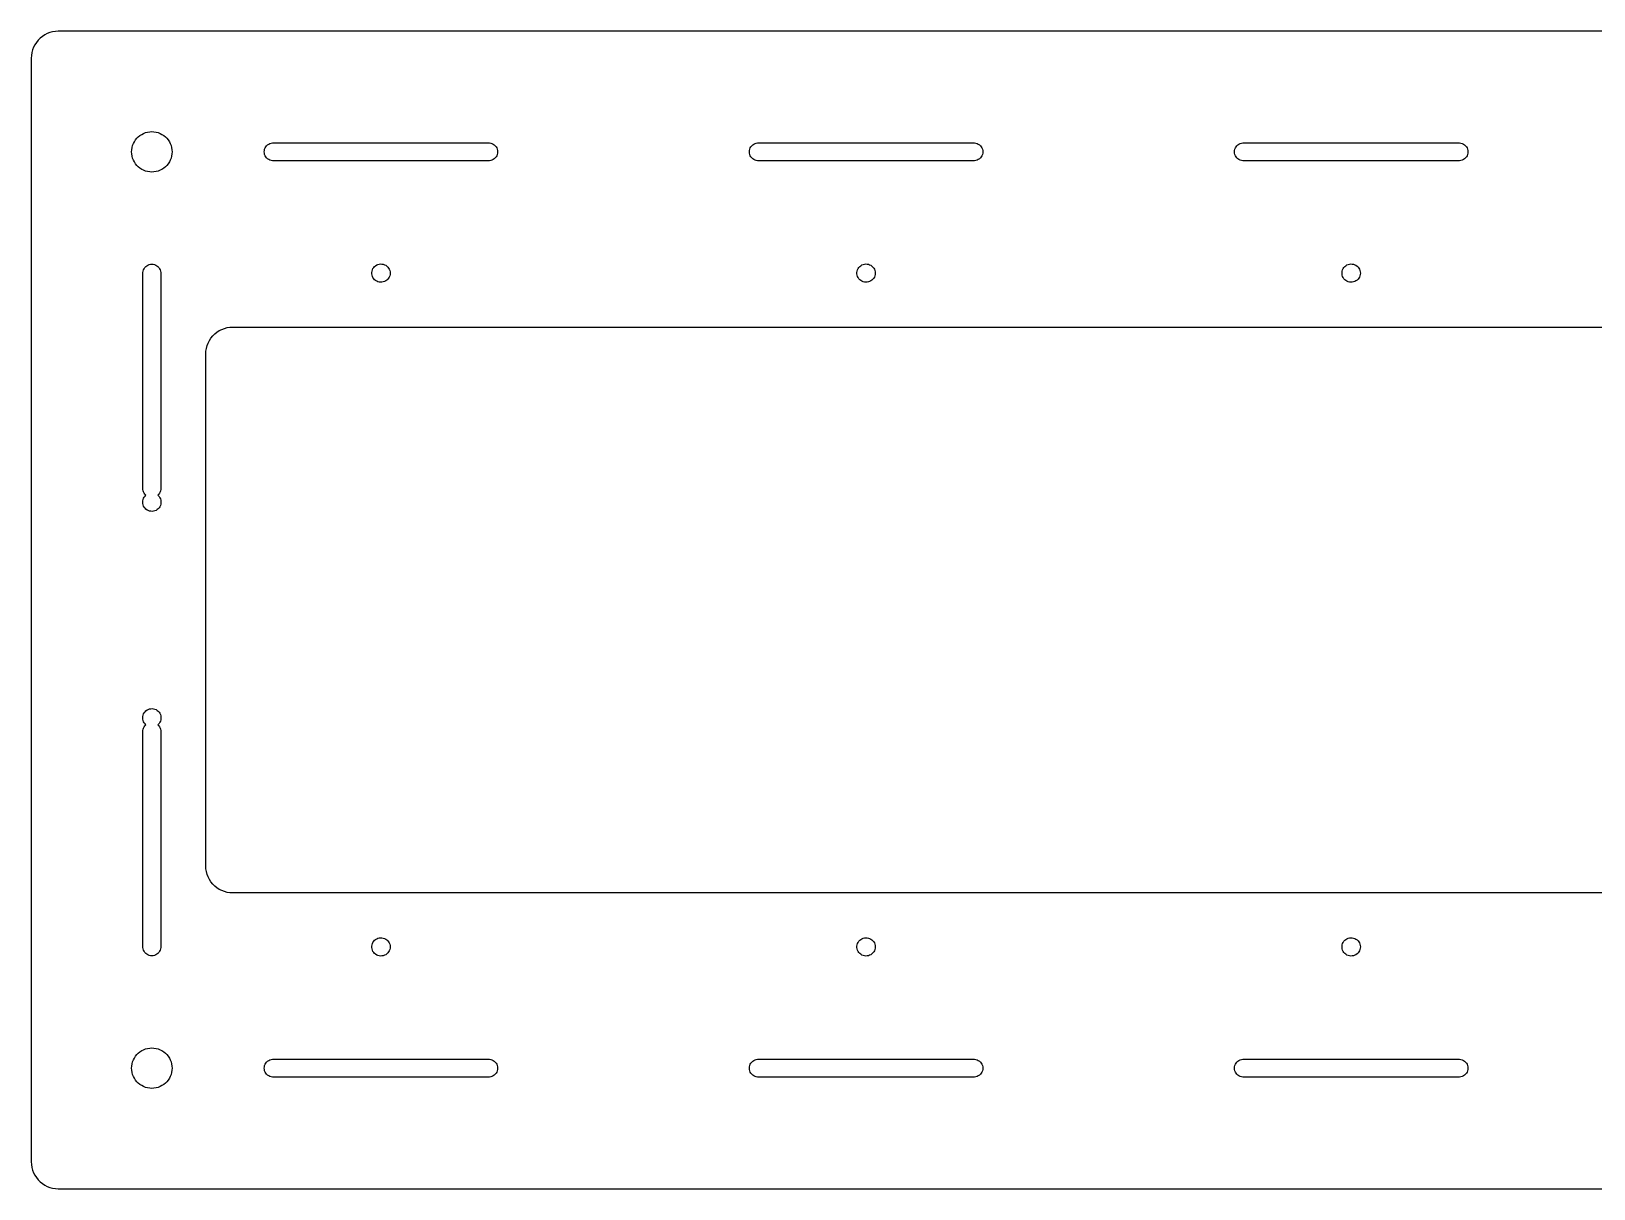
# Model space of a CAD drawing. Header units: metres. Extents: x -290 to 290, y -107 to 107.
# Drawn here: x -289.9 to 0, y -107.4 to 107.4 of the extents above; entities that cross this region are included whole.
import ezdxf

# ---------------------------------------------------------------- set-up
doc = ezdxf.new("R2010")
doc.units = ezdxf.units.M

msp = doc.modelspace()

# ---------------------------------------------------------------- linework, layer by layer
for p, q in [((-285.915, 107.266), (-286.42, 107.13)), ((-285.398, 107.348), (-285.915, 107.266)), ((-284.875, 107.375), (-285.398, 107.348)), ((284.875, 107.375), (-284.875, 107.375)), ((-289.443, 104.409), (-289.63, 103.92)), ((-289.205, 104.875), (-289.443, 104.409)), ((-288.92, 105.314), (-289.205, 104.875)), ((-288.591, 105.721), (-288.92, 105.314)), ((-288.221, 106.091), (-288.591, 105.721)), ((-287.814, 106.42), (-288.221, 106.091)), ((-287.375, 106.705), (-287.814, 106.42)), ((-286.909, 106.943), (-287.375, 106.705)), ((-286.42, 107.13), (-286.909, 106.943)), ((-289.848, 102.898), (-289.875, 102.375)), ((-289.875, 102.375), (-289.875, -102.375)), ((-289.766, 103.415), (-289.848, 102.898)), ((-289.63, 103.92), (-289.766, 103.415)), ((-270.748, 86.875), (-270.534, 87.2042)), ((-270.534, 87.2042), (-270.287, 87.5092)), ((-270.287, 87.5092), (-270.009, 87.7868)), ((-270.009, 87.7868), (-269.704, 88.0338)), ((-269.704, 88.0338), (-269.375, 88.2476)), ((-269.375, 88.2476), (-269.025, 88.4258)), ((-269.025, 88.4258), (-268.659, 88.5665)), ((-268.659, 88.5665), (-268.28, 88.668)), ((-268.28, 88.668), (-267.892, 88.7294)), ((-267.892, 88.7294), (-267.5, 88.75)), ((-267.5, 88.75), (-267.108, 88.7294)), ((-267.108, 88.7294), (-266.72, 88.668)), ((-266.72, 88.668), (-266.341, 88.5665)), ((-266.341, 88.5665), (-265.975, 88.4258)), ((-265.975, 88.4258), (-265.625, 88.2476)), ((-265.625, 88.2476), (-265.296, 88.0338)), ((-265.296, 88.0338), (-264.991, 87.7868)), ((-264.991, 87.7868), (-264.713, 87.5092)), ((-264.713, 87.5092), (-264.466, 87.2042)), ((-264.466, 87.2042), (-264.252, 86.875)), ((-271.25, 85), (-271.229, 85.392)), ((-271.229, 84.608), (-271.25, 85)), ((-271.229, 85.392), (-271.168, 85.7797)), ((-271.168, 84.2203), (-271.229, 84.608)), ((-271.168, 85.7797), (-271.066, 86.1588)), ((-271.066, 83.8412), (-271.168, 84.2203)), ((-271.066, 86.1588), (-270.926, 86.5253)), ((-270.926, 86.5253), (-270.748, 86.875)), ((-264.252, 86.875), (-264.074, 86.5253)), ((-264.074, 86.5253), (-263.934, 86.1588)), ((-263.934, 86.1588), (-263.832, 85.7797)), ((-263.832, 84.2203), (-263.934, 83.8412)), ((-263.832, 85.7797), (-263.771, 85.392)), ((-263.771, 84.608), (-263.832, 84.2203)), ((-263.771, 85.392), (-263.75, 85)), ((-263.75, 85), (-263.771, 84.608)), ((-246.65, 85), (-246.632, 85.2459)), ((-246.632, 84.7541), (-246.65, 85)), ((-246.632, 85.2459), (-246.577, 85.4863)), ((-246.577, 84.5137), (-246.632, 84.7541)), ((-246.577, 85.4863), (-246.487, 85.7159)), ((-246.487, 84.2841), (-246.577, 84.5137)), ((-246.487, 85.7159), (-246.363, 85.9295)), ((-246.363, 84.0705), (-246.487, 84.2841)), ((-246.363, 85.9295), (-246.21, 86.1223)), ((-246.21, 83.8777), (-246.363, 84.0705)), ((-246.21, 86.1223), (-246.029, 86.29)), ((-246.029, 86.29), (-245.825, 86.4289)), ((-245.825, 86.4289), (-245.603, 86.5359)), ((-245.603, 86.5359), (-245.367, 86.6086)), ((-245.367, 86.6086), (-245.123, 86.6454)), ((-245.123, 86.6454), (-204.877, 86.6454)), ((-204.877, 86.6454), (-204.633, 86.6086)), ((-204.633, 86.6086), (-204.397, 86.5359)), ((-204.397, 86.5359), (-204.175, 86.4289)), ((-204.175, 86.4289), (-203.971, 86.29)), ((-203.971, 86.29), (-203.79, 86.1223)), ((-203.79, 86.1223), (-203.637, 85.9295)), ((-203.637, 84.0705), (-203.79, 83.8777)), ((-203.637, 85.9295), (-203.513, 85.7159)), ((-203.513, 84.2841), (-203.637, 84.0705)), ((-203.513, 85.7159), (-203.423, 85.4863)), ((-203.423, 84.5137), (-203.513, 84.2841)), ((-203.423, 85.4863), (-203.368, 85.2459)), ((-203.368, 84.7541), (-203.423, 84.5137)), ((-203.368, 85.2459), (-203.35, 85)), ((-203.35, 85), (-203.368, 84.7541)), ((-156.65, 85), (-156.632, 85.2459)), ((-156.632, 84.7541), (-156.65, 85)), ((-156.632, 85.2459), (-156.577, 85.4863)), ((-156.577, 84.5137), (-156.632, 84.7541)), ((-156.577, 85.4863), (-156.487, 85.7159)), ((-156.487, 84.2841), (-156.577, 84.5137)), ((-156.487, 85.7159), (-156.363, 85.9295)), ((-156.363, 84.0705), (-156.487, 84.2841)), ((-156.363, 85.9295), (-156.21, 86.1223)), ((-156.21, 83.8777), (-156.363, 84.0705)), ((-156.21, 86.1223), (-156.029, 86.29)), ((-156.029, 86.29), (-155.825, 86.4289)), ((-155.825, 86.4289), (-155.603, 86.5359)), ((-155.603, 86.5359), (-155.367, 86.6086)), ((-155.367, 86.6086), (-155.123, 86.6454)), ((-155.123, 86.6454), (-114.877, 86.6454)), ((-114.877, 86.6454), (-114.633, 86.6086)), ((-114.633, 86.6086), (-114.397, 86.5359)), ((-114.397, 86.5359), (-114.175, 86.4289)), ((-114.175, 86.4289), (-113.971, 86.29)), ((-113.971, 86.29), (-113.79, 86.1223)), ((-113.79, 86.1223), (-113.637, 85.9295)), ((-113.637, 84.0705), (-113.79, 83.8777)), ((-113.637, 85.9295), (-113.513, 85.7159)), ((-113.513, 84.2841), (-113.637, 84.0705)), ((-113.513, 85.7159), (-113.423, 85.4863)), ((-113.423, 84.5137), (-113.513, 84.2841)), ((-113.423, 85.4863), (-113.368, 85.2459)), ((-113.368, 84.7541), (-113.423, 84.5137)), ((-113.368, 85.2459), (-113.35, 85)), ((-113.35, 85), (-113.368, 84.7541)), ((-66.65, 85), (-66.6316, 85.2459)), ((-66.6316, 84.7541), (-66.65, 85)), ((-66.6316, 85.2459), (-66.5767, 85.4863)), ((-66.5767, 84.5137), (-66.6316, 84.7541)), ((-66.5767, 85.4863), (-66.4866, 85.7159)), ((-66.4866, 84.2841), (-66.5767, 84.5137)), ((-66.4866, 85.7159), (-66.3633, 85.9295)), ((-66.3633, 84.0705), (-66.4866, 84.2841)), ((-66.3633, 85.9295), (-66.2095, 86.1223)), ((-66.2095, 83.8777), (-66.3633, 84.0705)), ((-66.2095, 86.1223), (-66.0287, 86.29)), ((-66.0287, 86.29), (-65.825, 86.4289)), ((-65.825, 86.4289), (-65.6028, 86.5359)), ((-65.6028, 86.5359), (-65.3672, 86.6086)), ((-65.3672, 86.6086), (-65.1233, 86.6454)), ((-65.1233, 86.6454), (-24.8767, 86.6454)), ((-24.8767, 86.6454), (-24.6328, 86.6086)), ((-24.6328, 86.6086), (-24.3972, 86.5359)), ((-24.3972, 86.5359), (-24.175, 86.4289)), ((-24.175, 86.4289), (-23.9712, 86.29)), ((-23.9712, 86.29), (-23.7905, 86.1223)), ((-23.7905, 86.1223), (-23.6367, 85.9295)), ((-23.6367, 84.0705), (-23.7905, 83.8777)), ((-23.6367, 85.9295), (-23.5134, 85.7159)), ((-23.5134, 84.2841), (-23.6367, 84.0705)), ((-23.5134, 85.7159), (-23.4233, 85.4863)), ((-23.4233, 84.5137), (-23.5134, 84.2841)), ((-23.4233, 85.4863), (-23.3684, 85.2459)), ((-23.3684, 84.7541), (-23.4233, 84.5137)), ((-23.3684, 85.2459), (-23.35, 85)), ((-23.35, 85), (-23.3684, 84.7541)), ((-270.926, 83.4747), (-271.066, 83.8412)), ((-270.748, 83.125), (-270.926, 83.4747)), ((-270.534, 82.7958), (-270.748, 83.125)), ((-270.287, 82.4908), (-270.534, 82.7958)), ((-270.009, 82.2132), (-270.287, 82.4908)), ((-269.704, 81.9662), (-270.009, 82.2132)), ((-269.375, 81.7524), (-269.704, 81.9662)), ((-269.025, 81.5742), (-269.375, 81.7524)), ((-268.659, 81.4335), (-269.025, 81.5742)), ((-268.28, 81.3319), (-268.659, 81.4335)), ((-267.892, 81.2705), (-268.28, 81.3319)), ((-267.5, 81.25), (-267.892, 81.2705)), ((-267.108, 81.2705), (-267.5, 81.25)), ((-266.72, 81.3319), (-267.108, 81.2705)), ((-266.341, 81.4335), (-266.72, 81.3319)), ((-265.975, 81.5742), (-266.341, 81.4335)), ((-265.625, 81.7524), (-265.975, 81.5742)), ((-265.296, 81.9662), (-265.625, 81.7524)), ((-264.991, 82.2132), (-265.296, 81.9662)), ((-264.713, 82.4908), (-264.991, 82.2132)), ((-264.466, 82.7958), (-264.713, 82.4908)), ((-264.252, 83.125), (-264.466, 82.7958)), ((-264.074, 83.4747), (-264.252, 83.125)), ((-263.934, 83.8412), (-264.074, 83.4747)), ((-246.029, 83.71), (-246.21, 83.8777)), ((-245.825, 83.5711), (-246.029, 83.71)), ((-245.603, 83.4641), (-245.825, 83.5711)), ((-245.367, 83.3914), (-245.603, 83.4641)), ((-245.123, 83.3546), (-245.367, 83.3914)), ((-204.877, 83.3546), (-245.123, 83.3546)), ((-204.633, 83.3914), (-204.877, 83.3546)), ((-204.397, 83.4641), (-204.633, 83.3914)), ((-204.175, 83.5711), (-204.397, 83.4641)), ((-203.971, 83.71), (-204.175, 83.5711)), ((-203.79, 83.8777), (-203.971, 83.71)), ((-156.029, 83.71), (-156.21, 83.8777)), ((-155.825, 83.5711), (-156.029, 83.71)), ((-155.603, 83.4641), (-155.825, 83.5711)), ((-155.367, 83.3914), (-155.603, 83.4641)), ((-155.123, 83.3546), (-155.367, 83.3914)), ((-114.877, 83.3546), (-155.123, 83.3546)), ((-114.633, 83.3914), (-114.877, 83.3546)), ((-114.397, 83.4641), (-114.633, 83.3914)), ((-114.175, 83.5711), (-114.397, 83.4641)), ((-113.971, 83.71), (-114.175, 83.5711)), ((-113.79, 83.8777), (-113.971, 83.71)), ((-66.0287, 83.71), (-66.2095, 83.8777)), ((-65.825, 83.5711), (-66.0287, 83.71)), ((-65.6028, 83.4641), (-65.825, 83.5711)), ((-65.3672, 83.3914), (-65.6028, 83.4641)), ((-65.1233, 83.3546), (-65.3672, 83.3914)), ((-24.8767, 83.3546), (-65.1233, 83.3546)), ((-24.6328, 83.3914), (-24.8767, 83.3546)), ((-24.3972, 83.4641), (-24.6328, 83.3914)), ((-24.175, 83.5711), (-24.3972, 83.4641)), ((-23.9712, 83.71), (-24.175, 83.5711)), ((-23.7905, 83.8777), (-23.9712, 83.71)), ((-268.622, 63.7095), (-268.429, 63.8633)), ((-268.429, 63.8633), (-268.216, 63.9866)), ((-268.216, 63.9866), (-267.986, 64.0767)), ((-267.986, 64.0767), (-267.746, 64.1316)), ((-267.746, 64.1316), (-267.5, 64.15)), ((-267.5, 64.15), (-267.254, 64.1316)), ((-267.254, 64.1316), (-267.014, 64.0767)), ((-267.014, 64.0767), (-266.784, 63.9866)), ((-266.784, 63.9866), (-266.571, 63.8633)), ((-266.571, 63.8633), (-266.378, 63.7095)), ((-226.18, 63.7238), (-225.989, 63.8826)), ((-225.989, 63.8826), (-225.777, 64.0119)), ((-225.777, 64.0119), (-225.549, 64.1089)), ((-225.549, 64.1089), (-225.309, 64.1717)), ((-225.309, 64.1717), (-225.062, 64.1989)), ((-225.062, 64.1989), (-224.814, 64.1898)), ((-224.814, 64.1898), (-224.57, 64.1447)), ((-224.57, 64.1447), (-224.335, 64.0646)), ((-224.335, 64.0646), (-224.114, 63.9511)), ((-224.114, 63.9511), (-223.913, 63.8067)), ((-223.913, 63.8067), (-223.734, 63.6344)), ((-136.18, 63.7238), (-135.989, 63.8826)), ((-135.989, 63.8826), (-135.777, 64.0119)), ((-135.777, 64.0119), (-135.549, 64.1089)), ((-135.549, 64.1089), (-135.309, 64.1717)), ((-135.309, 64.1717), (-135.062, 64.1989)), ((-135.062, 64.1989), (-134.814, 64.1898)), ((-134.814, 64.1898), (-134.57, 64.1447)), ((-134.57, 64.1447), (-134.335, 64.0646)), ((-134.335, 64.0646), (-134.114, 63.9511)), ((-134.114, 63.9511), (-133.913, 63.8067)), ((-133.913, 63.8067), (-133.734, 63.6344)), ((-46.1799, 63.7238), (-45.9892, 63.8826)), ((-45.9892, 63.8826), (-45.7773, 64.0119)), ((-45.7773, 64.0119), (-45.5489, 64.1089)), ((-45.5489, 64.1089), (-45.3088, 64.1717)), ((-45.3088, 64.1717), (-45.0621, 64.1989)), ((-45.0621, 64.1989), (-44.8141, 64.1898)), ((-44.8141, 64.1898), (-44.57, 64.1447)), ((-44.57, 64.1447), (-44.3351, 64.0646)), ((-44.3351, 64.0646), (-44.1144, 63.9511)), ((-44.1144, 63.9511), (-43.9126, 63.8067)), ((-43.9126, 63.8067), (-43.7339, 63.6344)), ((-269.145, 62.6233), (-269.109, 62.8672)), ((-269.145, 22.3767), (-269.145, 62.6233)), ((-269.109, 62.8672), (-269.036, 63.1028)), ((-269.036, 63.1028), (-268.929, 63.325)), ((-268.929, 63.325), (-268.79, 63.5287)), ((-268.79, 63.5287), (-268.622, 63.7095)), ((-266.378, 63.7095), (-266.21, 63.5287)), ((-266.21, 63.5287), (-266.071, 63.325)), ((-266.071, 63.325), (-265.964, 63.1028)), ((-265.964, 63.1028), (-265.891, 62.8672)), ((-265.891, 62.8672), (-265.855, 62.6233)), ((-265.855, 62.6233), (-265.855, 22.3767)), ((-226.695, 62.6241), (-226.659, 62.8696)), ((-226.695, 62.3759), (-226.695, 62.6241)), ((-226.659, 62.1304), (-226.695, 62.3759)), ((-226.659, 62.8696), (-226.588, 63.1073)), ((-226.588, 61.8927), (-226.659, 62.1304)), ((-226.588, 63.1073), (-226.482, 63.332)), ((-226.482, 61.668), (-226.588, 61.8927)), ((-226.482, 63.332), (-226.346, 63.539)), ((-226.346, 61.461), (-226.482, 61.668)), ((-226.346, 63.539), (-226.18, 63.7238)), ((-226.18, 61.2762), (-226.346, 61.461)), ((-225.989, 61.1174), (-226.18, 61.2762)), ((-225.777, 60.9881), (-225.989, 61.1174)), ((-225.549, 60.8911), (-225.777, 60.9881)), ((-225.309, 60.8283), (-225.549, 60.8911)), ((-224.335, 60.9354), (-224.57, 60.8553)), ((-224.114, 61.0489), (-224.335, 60.9354)), ((-223.913, 61.1933), (-224.114, 61.0489)), ((-223.734, 61.3656), (-223.913, 61.1933)), ((-223.734, 63.6344), (-223.582, 63.438)), ((-223.582, 61.562), (-223.734, 61.3656)), ((-223.582, 63.438), (-223.461, 63.2216)), ((-223.461, 61.7784), (-223.582, 61.562)), ((-223.461, 63.2216), (-223.372, 62.9898)), ((-223.372, 62.0102), (-223.461, 61.7784)), ((-223.372, 62.9898), (-223.318, 62.7475)), ((-223.318, 62.2525), (-223.372, 62.0102)), ((-223.318, 62.7475), (-223.3, 62.5)), ((-223.3, 62.5), (-223.318, 62.2525)), ((-136.695, 62.6241), (-136.659, 62.8696)), ((-136.695, 62.3759), (-136.695, 62.6241)), ((-136.659, 62.1304), (-136.695, 62.3759)), ((-136.659, 62.8696), (-136.588, 63.1073)), ((-136.588, 61.8927), (-136.659, 62.1304)), ((-136.588, 63.1073), (-136.482, 63.332)), ((-136.482, 61.668), (-136.588, 61.8927)), ((-136.482, 63.332), (-136.346, 63.539)), ((-136.346, 61.461), (-136.482, 61.668)), ((-136.346, 63.539), (-136.18, 63.7238)), ((-136.18, 61.2762), (-136.346, 61.461)), ((-135.989, 61.1174), (-136.18, 61.2762)), ((-135.777, 60.9881), (-135.989, 61.1174)), ((-135.549, 60.8911), (-135.777, 60.9881)), ((-135.309, 60.8283), (-135.549, 60.8911)), ((-134.335, 60.9354), (-134.57, 60.8553)), ((-134.114, 61.0489), (-134.335, 60.9354)), ((-133.913, 61.1933), (-134.114, 61.0489)), ((-133.734, 61.3656), (-133.913, 61.1933)), ((-133.734, 63.6344), (-133.582, 63.438)), ((-133.582, 61.562), (-133.734, 61.3656)), ((-133.582, 63.438), (-133.461, 63.2216)), ((-133.461, 61.7784), (-133.582, 61.562)), ((-133.461, 63.2216), (-133.372, 62.9898)), ((-133.372, 62.0102), (-133.461, 61.7784)), ((-133.372, 62.9898), (-133.318, 62.7475)), ((-133.318, 62.2525), (-133.372, 62.0102)), ((-133.318, 62.7475), (-133.3, 62.5)), ((-133.3, 62.5), (-133.318, 62.2525)), ((-46.6955, 62.6241), (-46.6593, 62.8696)), ((-46.6955, 62.3759), (-46.6955, 62.6241)), ((-46.6593, 62.1304), (-46.6955, 62.3759)), ((-46.6593, 62.8696), (-46.5878, 63.1073)), ((-46.5878, 61.8927), (-46.6593, 62.1304)), ((-46.5878, 63.1073), (-46.4825, 63.332)), ((-46.4825, 61.668), (-46.5878, 61.8927)), ((-46.4825, 63.332), (-46.3455, 63.539)), ((-46.3455, 61.461), (-46.4825, 61.668)), ((-46.3455, 63.539), (-46.1799, 63.7238)), ((-46.1799, 61.2762), (-46.3455, 61.461)), ((-45.9892, 61.1174), (-46.1799, 61.2762)), ((-45.7773, 60.9881), (-45.9892, 61.1174)), ((-45.5489, 60.8911), (-45.7773, 60.9881)), ((-45.3088, 60.8283), (-45.5489, 60.8911)), ((-44.3351, 60.9354), (-44.57, 60.8553)), ((-44.1144, 61.0489), (-44.3351, 60.9354)), ((-43.9126, 61.1933), (-44.1144, 61.0489)), ((-43.7339, 61.3656), (-43.9126, 61.1933)), ((-43.7339, 63.6344), (-43.5822, 63.438)), ((-43.5822, 61.562), (-43.7339, 61.3656)), ((-43.5822, 63.438), (-43.4607, 63.2216)), ((-43.4607, 61.7784), (-43.5822, 61.562)), ((-43.4607, 63.2216), (-43.3721, 62.9898)), ((-43.3721, 62.0102), (-43.4607, 61.7784)), ((-43.3721, 62.9898), (-43.3181, 62.7475)), ((-43.3181, 62.2525), (-43.3721, 62.0102)), ((-43.3181, 62.7475), (-43.3, 62.5)), ((-43.3, 62.5), (-43.3181, 62.2525)), ((-225.062, 60.8011), (-225.309, 60.8283)), ((-224.814, 60.8102), (-225.062, 60.8011)), ((-224.57, 60.8553), (-224.814, 60.8102)), ((-135.062, 60.8011), (-135.309, 60.8283)), ((-134.814, 60.8102), (-135.062, 60.8011)), ((-134.57, 60.8553), (-134.814, 60.8102)), ((-45.0621, 60.8011), (-45.3088, 60.8283)), ((-44.8141, 60.8102), (-45.0621, 60.8011)), ((-44.57, 60.8553), (-44.8141, 60.8102)), ((-254.534, 52.0677), (-254.045, 52.2553)), ((-254.045, 52.2553), (-253.54, 52.3907)), ((-253.54, 52.3907), (-253.023, 52.4726)), ((-253.023, 52.4726), (-252.5, 52.5)), ((-252.5, 52.5), (252.5, 52.5)), ((-257.255, 49.0451), (-257.068, 49.5337)), ((-257.068, 49.5337), (-256.83, 50)), ((-256.83, 50), (-256.545, 50.4389)), ((-256.545, 50.4389), (-256.216, 50.8457)), ((-256.216, 50.8457), (-255.846, 51.2157)), ((-255.846, 51.2157), (-255.439, 51.5451)), ((-255.439, 51.5451), (-255, 51.8301)), ((-255, 51.8301), (-254.534, 52.0677)), ((-257.5, 47.5), (-257.473, 48.0226)), ((-257.5, -47.5), (-257.5, 47.5)), ((-257.473, 48.0226), (-257.391, 48.5396)), ((-257.391, 48.5396), (-257.255, 49.0451)), ((-269.182, 20.2475), (-269.128, 20.4898)), ((-269.109, 22.1328), (-269.145, 22.3767)), ((-269.128, 20.4898), (-269.039, 20.7216)), ((-269.036, 21.8972), (-269.109, 22.1328)), ((-269.039, 20.7216), (-268.918, 20.938)), ((-268.929, 21.675), (-269.036, 21.8972)), ((-268.79, 21.4712), (-268.929, 21.675)), ((-268.918, 20.938), (-268.766, 21.1344)), ((-268.622, 21.2905), (-268.79, 21.4712)), ((-268.766, 21.1344), (-268.612, 21.2826)), ((-268.612, 21.2826), (-268.622, 21.2905)), ((-266.378, 21.2905), (-266.389, 21.2813)), ((-266.389, 21.2813), (-266.32, 21.2238)), ((-266.21, 21.4712), (-266.378, 21.2905)), ((-266.32, 21.2238), (-266.154, 21.039)), ((-266.071, 21.675), (-266.21, 21.4712)), ((-266.154, 21.039), (-266.018, 20.832)), ((-265.964, 21.8972), (-266.071, 21.675)), ((-266.018, 20.832), (-265.912, 20.6073)), ((-265.891, 22.1328), (-265.964, 21.8972)), ((-265.912, 20.6073), (-265.841, 20.3696)), ((-265.855, 22.3767), (-265.891, 22.1328)), ((-265.841, 20.3696), (-265.805, 20.1241)), ((-269.2, 20), (-269.182, 20.2475)), ((-269.182, 19.7525), (-269.2, 20)), ((-269.128, 19.5102), (-269.182, 19.7525)), ((-269.039, 19.2784), (-269.128, 19.5102)), ((-268.918, 19.062), (-269.039, 19.2784)), ((-268.766, 18.8656), (-268.918, 19.062)), ((-268.587, 18.6933), (-268.766, 18.8656)), ((-268.386, 18.5489), (-268.587, 18.6933)), ((-268.165, 18.4354), (-268.386, 18.5489)), ((-267.93, 18.3553), (-268.165, 18.4354)), ((-267.686, 18.3102), (-267.93, 18.3553)), ((-267.438, 18.3011), (-267.686, 18.3102)), ((-267.191, 18.3283), (-267.438, 18.3011)), ((-266.951, 18.3911), (-267.191, 18.3283)), ((-266.723, 18.4881), (-266.951, 18.3911)), ((-266.511, 18.6174), (-266.723, 18.4881)), ((-266.32, 18.7762), (-266.511, 18.6174)), ((-266.154, 18.961), (-266.32, 18.7762)), ((-266.018, 19.168), (-266.154, 18.961)), ((-265.912, 19.3927), (-266.018, 19.168)), ((-265.841, 19.6304), (-265.912, 19.3927)), ((-265.805, 19.8759), (-265.841, 19.6304)), ((-265.805, 20.1241), (-265.805, 19.8759)), ((-269.2, -20), (-269.182, -19.7525)), ((-269.182, -20.2475), (-269.2, -20)), ((-269.182, -19.7525), (-269.128, -19.5102)), ((-269.128, -20.4898), (-269.182, -20.2475)), ((-269.128, -19.5102), (-269.039, -19.2784)), ((-269.039, -19.2784), (-268.918, -19.062)), ((-268.918, -19.062), (-268.766, -18.8656)), ((-268.766, -18.8656), (-268.587, -18.6933)), ((-268.587, -18.6933), (-268.386, -18.5489)), ((-268.386, -18.5489), (-268.165, -18.4354)), ((-268.165, -18.4354), (-267.93, -18.3553)), ((-267.93, -18.3553), (-267.686, -18.3102)), ((-267.686, -18.3102), (-267.438, -18.3011)), ((-267.438, -18.3011), (-267.191, -18.3283)), ((-267.191, -18.3283), (-266.951, -18.3911)), ((-266.951, -18.3911), (-266.723, -18.4881)), ((-266.723, -18.4881), (-266.511, -18.6174)), ((-266.511, -18.6174), (-266.32, -18.7762)), ((-266.32, -18.7762), (-266.154, -18.961)), ((-266.154, -18.961), (-266.018, -19.168)), ((-266.018, -19.168), (-265.912, -19.3927)), ((-265.912, -19.3927), (-265.841, -19.6304)), ((-265.841, -19.6304), (-265.805, -19.8759)), ((-265.805, -20.1241), (-265.841, -20.3696)), ((-265.805, -19.8759), (-265.805, -20.1241)), ((-269.145, -22.3767), (-269.109, -22.1328)), ((-269.145, -62.6233), (-269.145, -22.3767)), ((-269.039, -20.7216), (-269.128, -20.4898)), ((-269.109, -22.1328), (-269.036, -21.8972)), ((-268.918, -20.938), (-269.039, -20.7216)), ((-269.036, -21.8972), (-268.929, -21.675)), ((-268.929, -21.675), (-268.79, -21.4712)), ((-268.766, -21.1344), (-268.918, -20.938)), ((-268.79, -21.4712), (-268.622, -21.2905)), ((-268.612, -21.2826), (-268.766, -21.1344)), ((-268.622, -21.2905), (-268.612, -21.2826)), ((-266.32, -21.2238), (-266.389, -21.2813)), ((-266.389, -21.2813), (-266.378, -21.2905)), ((-266.378, -21.2905), (-266.21, -21.4712)), ((-266.154, -21.039), (-266.32, -21.2238)), ((-266.21, -21.4712), (-266.071, -21.675)), ((-266.018, -20.832), (-266.154, -21.039)), ((-266.071, -21.675), (-265.964, -21.8972)), ((-265.912, -20.6073), (-266.018, -20.832)), ((-265.964, -21.8972), (-265.891, -22.1328)), ((-265.841, -20.3696), (-265.912, -20.6073)), ((-265.891, -22.1328), (-265.855, -22.3767)), ((-265.855, -22.3767), (-265.855, -62.6233)), ((-257.473, -48.0226), (-257.5, -47.5)), ((-257.391, -48.5396), (-257.473, -48.0226)), ((-257.255, -49.0451), (-257.391, -48.5396)), ((-257.068, -49.5337), (-257.255, -49.0451)), ((-256.83, -50), (-257.068, -49.5337)), ((-256.545, -50.4389), (-256.83, -50)), ((-256.216, -50.8457), (-256.545, -50.4389)), ((-255.846, -51.2157), (-256.216, -50.8457)), ((-255.439, -51.5451), (-255.846, -51.2157)), ((-255, -51.8301), (-255.439, -51.5451)), ((-254.534, -52.0677), (-255, -51.8301)), ((-254.045, -52.2553), (-254.534, -52.0677)), ((-253.54, -52.3907), (-254.045, -52.2553)), ((-253.023, -52.4726), (-253.54, -52.3907)), ((-252.5, -52.5), (-253.023, -52.4726)), ((252.5, -52.5), (-252.5, -52.5)), ((-225.549, -60.8911), (-225.309, -60.8283)), ((-225.309, -60.8283), (-225.062, -60.8011)), ((-225.062, -60.8011), (-224.814, -60.8102)), ((-224.814, -60.8102), (-224.57, -60.8553)), ((-224.57, -60.8553), (-224.335, -60.9354)), ((-135.549, -60.8911), (-135.309, -60.8283)), ((-135.309, -60.8283), (-135.062, -60.8011)), ((-135.062, -60.8011), (-134.814, -60.8102)), ((-134.814, -60.8102), (-134.57, -60.8553)), ((-134.57, -60.8553), (-134.335, -60.9354)), ((-45.5489, -60.8911), (-45.3088, -60.8283)), ((-45.3088, -60.8283), (-45.0621, -60.8011)), ((-45.0621, -60.8011), (-44.8141, -60.8102)), ((-44.8141, -60.8102), (-44.57, -60.8553)), ((-44.57, -60.8553), (-44.3351, -60.9354)), ((-269.109, -62.8672), (-269.145, -62.6233)), ((-269.036, -63.1028), (-269.109, -62.8672)), ((-268.929, -63.325), (-269.036, -63.1028)), ((-268.79, -63.5287), (-268.929, -63.325)), ((-268.622, -63.7095), (-268.79, -63.5287)), ((-268.429, -63.8633), (-268.622, -63.7095)), ((-266.378, -63.7095), (-266.571, -63.8633)), ((-266.21, -63.5287), (-266.378, -63.7095)), ((-266.071, -63.325), (-266.21, -63.5287)), ((-265.964, -63.1028), (-266.071, -63.325)), ((-265.891, -62.8672), (-265.964, -63.1028)), ((-265.855, -62.6233), (-265.891, -62.8672)), ((-226.695, -62.3759), (-226.659, -62.1304)), ((-226.695, -62.6241), (-226.695, -62.3759)), ((-226.659, -62.8696), (-226.695, -62.6241)), ((-226.659, -62.1304), (-226.588, -61.8927)), ((-226.588, -63.1073), (-226.659, -62.8696)), ((-226.588, -61.8927), (-226.482, -61.668)), ((-226.482, -63.332), (-226.588, -63.1073)), ((-226.482, -61.668), (-226.346, -61.461)), ((-226.346, -63.539), (-226.482, -63.332)), ((-226.346, -61.461), (-226.18, -61.2762)), ((-226.18, -63.7238), (-226.346, -63.539)), ((-226.18, -61.2762), (-225.989, -61.1174)), ((-225.989, -63.8826), (-226.18, -63.7238)), ((-225.989, -61.1174), (-225.777, -60.9881)), ((-225.777, -60.9881), (-225.549, -60.8911)), ((-224.335, -60.9354), (-224.114, -61.0489)), ((-224.114, -61.0489), (-223.913, -61.1933)), ((-223.913, -61.1933), (-223.734, -61.3656)), ((-223.734, -63.6344), (-223.913, -63.8067)), ((-223.734, -61.3656), (-223.582, -61.562)), ((-223.582, -63.438), (-223.734, -63.6344)), ((-223.582, -61.562), (-223.461, -61.7784)), ((-223.461, -63.2216), (-223.582, -63.438)), ((-223.461, -61.7784), (-223.372, -62.0102)), ((-223.372, -62.9898), (-223.461, -63.2216)), ((-223.372, -62.0102), (-223.318, -62.2525)), ((-223.318, -62.7475), (-223.372, -62.9898)), ((-223.318, -62.2525), (-223.3, -62.5)), ((-223.3, -62.5), (-223.318, -62.7475)), ((-136.695, -62.3759), (-136.659, -62.1304)), ((-136.695, -62.6241), (-136.695, -62.3759)), ((-136.659, -62.8696), (-136.695, -62.6241)), ((-136.659, -62.1304), (-136.588, -61.8927)), ((-136.588, -63.1073), (-136.659, -62.8696)), ((-136.588, -61.8927), (-136.482, -61.668)), ((-136.482, -63.332), (-136.588, -63.1073)), ((-136.482, -61.668), (-136.346, -61.461)), ((-136.346, -63.539), (-136.482, -63.332)), ((-136.346, -61.461), (-136.18, -61.2762)), ((-136.18, -63.7238), (-136.346, -63.539)), ((-136.18, -61.2762), (-135.989, -61.1174)), ((-135.989, -63.8826), (-136.18, -63.7238)), ((-135.989, -61.1174), (-135.777, -60.9881)), ((-135.777, -60.9881), (-135.549, -60.8911)), ((-134.335, -60.9354), (-134.114, -61.0489)), ((-134.114, -61.0489), (-133.913, -61.1933)), ((-133.913, -61.1933), (-133.734, -61.3656)), ((-133.734, -63.6344), (-133.913, -63.8067)), ((-133.734, -61.3656), (-133.582, -61.562)), ((-133.582, -63.438), (-133.734, -63.6344)), ((-133.582, -61.562), (-133.461, -61.7784)), ((-133.461, -63.2216), (-133.582, -63.438)), ((-133.461, -61.7784), (-133.372, -62.0102)), ((-133.372, -62.9898), (-133.461, -63.2216)), ((-133.372, -62.0102), (-133.318, -62.2525)), ((-133.318, -62.7475), (-133.372, -62.9898)), ((-133.318, -62.2525), (-133.3, -62.5)), ((-133.3, -62.5), (-133.318, -62.7475)), ((-46.6955, -62.3759), (-46.6593, -62.1304)), ((-46.6955, -62.6241), (-46.6955, -62.3759)), ((-46.6593, -62.8696), (-46.6955, -62.6241)), ((-46.6593, -62.1304), (-46.5878, -61.8927)), ((-46.5878, -63.1073), (-46.6593, -62.8696)), ((-46.5878, -61.8927), (-46.4825, -61.668)), ((-46.4825, -63.332), (-46.5878, -63.1073)), ((-46.4825, -61.668), (-46.3455, -61.461)), ((-46.3455, -63.539), (-46.4825, -63.332)), ((-46.3455, -61.461), (-46.1799, -61.2762)), ((-46.1799, -63.7238), (-46.3455, -63.539)), ((-46.1799, -61.2762), (-45.9892, -61.1174)), ((-45.9892, -63.8826), (-46.1799, -63.7238)), ((-45.9892, -61.1174), (-45.7773, -60.9881)), ((-45.7773, -60.9881), (-45.5489, -60.8911)), ((-44.3351, -60.9354), (-44.1144, -61.0489)), ((-44.1144, -61.0489), (-43.9126, -61.1933)), ((-43.9126, -61.1933), (-43.7339, -61.3656)), ((-43.7339, -63.6344), (-43.9126, -63.8067)), ((-43.7339, -61.3656), (-43.5822, -61.562)), ((-43.5822, -63.438), (-43.7339, -63.6344)), ((-43.5822, -61.562), (-43.4607, -61.7784)), ((-43.4607, -63.2216), (-43.5822, -63.438)), ((-43.4607, -61.7784), (-43.3721, -62.0102)), ((-43.3721, -62.9898), (-43.4607, -63.2216)), ((-43.3721, -62.0102), (-43.3181, -62.2525)), ((-43.3181, -62.7475), (-43.3721, -62.9898)), ((-43.3181, -62.2525), (-43.3, -62.5)), ((-43.3, -62.5), (-43.3181, -62.7475)), ((-268.216, -63.9866), (-268.429, -63.8633)), ((-267.986, -64.0767), (-268.216, -63.9866)), ((-267.746, -64.1316), (-267.986, -64.0767)), ((-267.5, -64.15), (-267.746, -64.1316)), ((-267.254, -64.1316), (-267.5, -64.15)), ((-267.014, -64.0767), (-267.254, -64.1316)), ((-266.784, -63.9866), (-267.014, -64.0767)), ((-266.571, -63.8633), (-266.784, -63.9866)), ((-225.777, -64.0119), (-225.989, -63.8826)), ((-225.549, -64.1089), (-225.777, -64.0119)), ((-225.309, -64.1717), (-225.549, -64.1089)), ((-225.062, -64.1989), (-225.309, -64.1717)), ((-224.814, -64.1898), (-225.062, -64.1989)), ((-224.57, -64.1447), (-224.814, -64.1898)), ((-224.335, -64.0646), (-224.57, -64.1447)), ((-224.114, -63.9511), (-224.335, -64.0646)), ((-223.913, -63.8067), (-224.114, -63.9511)), ((-135.777, -64.0119), (-135.989, -63.8826)), ((-135.549, -64.1089), (-135.777, -64.0119)), ((-135.309, -64.1717), (-135.549, -64.1089)), ((-135.062, -64.1989), (-135.309, -64.1717)), ((-134.814, -64.1898), (-135.062, -64.1989)), ((-134.57, -64.1447), (-134.814, -64.1898)), ((-134.335, -64.0646), (-134.57, -64.1447)), ((-134.114, -63.9511), (-134.335, -64.0646)), ((-133.913, -63.8067), (-134.114, -63.9511)), ((-45.7773, -64.0119), (-45.9892, -63.8826)), ((-45.5489, -64.1089), (-45.7773, -64.0119)), ((-45.3088, -64.1717), (-45.5489, -64.1089)), ((-45.0621, -64.1989), (-45.3088, -64.1717)), ((-44.8141, -64.1898), (-45.0621, -64.1989)), ((-44.57, -64.1447), (-44.8141, -64.1898)), ((-44.3351, -64.0646), (-44.57, -64.1447)), ((-44.1144, -63.9511), (-44.3351, -64.0646)), ((-43.9126, -63.8067), (-44.1144, -63.9511)), ((-271.168, -84.2203), (-271.066, -83.8412)), ((-271.066, -83.8412), (-270.926, -83.4747)), ((-270.926, -83.4747), (-270.748, -83.125)), ((-270.748, -83.125), (-270.534, -82.7958)), ((-270.534, -82.7958), (-270.287, -82.4908)), ((-270.287, -82.4908), (-270.009, -82.2132)), ((-270.009, -82.2132), (-269.704, -81.9662)), ((-269.704, -81.9662), (-269.375, -81.7524)), ((-269.375, -81.7524), (-269.025, -81.5742)), ((-269.025, -81.5742), (-268.659, -81.4335)), ((-268.659, -81.4335), (-268.28, -81.3319)), ((-268.28, -81.3319), (-267.892, -81.2705)), ((-267.892, -81.2705), (-267.5, -81.25)), ((-267.5, -81.25), (-267.108, -81.2705)), ((-267.108, -81.2705), (-266.72, -81.3319)), ((-266.72, -81.3319), (-266.341, -81.4335)), ((-266.341, -81.4335), (-265.975, -81.5742)), ((-265.975, -81.5742), (-265.625, -81.7524)), ((-265.625, -81.7524), (-265.296, -81.9662)), ((-265.296, -81.9662), (-264.991, -82.2132)), ((-264.991, -82.2132), (-264.713, -82.4908)), ((-264.713, -82.4908), (-264.466, -82.7958)), ((-264.466, -82.7958), (-264.252, -83.125)), ((-264.252, -83.125), (-264.074, -83.4747)), ((-264.074, -83.4747), (-263.934, -83.8412)), ((-263.934, -83.8412), (-263.832, -84.2203)), ((-246.363, -84.0705), (-246.21, -83.8777)), ((-246.21, -83.8777), (-246.029, -83.71)), ((-246.029, -83.71), (-245.825, -83.5711)), ((-245.825, -83.5711), (-245.603, -83.4641)), ((-245.603, -83.4641), (-245.367, -83.3914)), ((-245.367, -83.3914), (-245.123, -83.3546)), ((-245.123, -83.3546), (-204.877, -83.3546)), ((-204.877, -83.3546), (-204.633, -83.3914)), ((-204.633, -83.3914), (-204.397, -83.4641)), ((-204.397, -83.4641), (-204.175, -83.5711)), ((-204.175, -83.5711), (-203.971, -83.71)), ((-203.971, -83.71), (-203.79, -83.8777)), ((-203.79, -83.8777), (-203.637, -84.0705)), ((-156.363, -84.0705), (-156.21, -83.8777)), ((-156.21, -83.8777), (-156.029, -83.71)), ((-156.029, -83.71), (-155.825, -83.5711)), ((-155.825, -83.5711), (-155.603, -83.4641)), ((-155.603, -83.4641), (-155.367, -83.3914)), ((-155.367, -83.3914), (-155.123, -83.3546)), ((-155.123, -83.3546), (-114.877, -83.3546)), ((-114.877, -83.3546), (-114.633, -83.3914)), ((-114.633, -83.3914), (-114.397, -83.4641)), ((-114.397, -83.4641), (-114.175, -83.5711)), ((-114.175, -83.5711), (-113.971, -83.71)), ((-113.971, -83.71), (-113.79, -83.8777)), ((-113.79, -83.8777), (-113.637, -84.0705)), ((-66.3633, -84.0705), (-66.2095, -83.8777)), ((-66.2095, -83.8777), (-66.0287, -83.71)), ((-66.0287, -83.71), (-65.825, -83.5711)), ((-65.825, -83.5711), (-65.6028, -83.4641)), ((-65.6028, -83.4641), (-65.3672, -83.3914)), ((-65.3672, -83.3914), (-65.1233, -83.3546)), ((-65.1233, -83.3546), (-24.8767, -83.3546)), ((-24.8767, -83.3546), (-24.6328, -83.3914)), ((-24.6328, -83.3914), (-24.3972, -83.4641)), ((-24.3972, -83.4641), (-24.175, -83.5711)), ((-24.175, -83.5711), (-23.9712, -83.71)), ((-23.9712, -83.71), (-23.7905, -83.8777)), ((-23.7905, -83.8777), (-23.6367, -84.0705)), ((-271.25, -85), (-271.229, -84.608)), ((-271.229, -85.392), (-271.25, -85)), ((-271.229, -84.608), (-271.168, -84.2203)), ((-271.168, -85.7797), (-271.229, -85.392)), ((-271.066, -86.1588), (-271.168, -85.7797)), ((-270.926, -86.5253), (-271.066, -86.1588)), ((-270.748, -86.875), (-270.926, -86.5253)), ((-270.534, -87.2042), (-270.748, -86.875)), ((-264.252, -86.875), (-264.466, -87.2042)), ((-264.074, -86.5253), (-264.252, -86.875)), ((-263.934, -86.1588), (-264.074, -86.5253)), ((-263.832, -85.7797), (-263.934, -86.1588)), ((-263.832, -84.2203), (-263.771, -84.608)), ((-263.771, -85.392), (-263.832, -85.7797)), ((-263.771, -84.608), (-263.75, -85)), ((-263.75, -85), (-263.771, -85.392)), ((-246.65, -85), (-246.632, -84.7541)), ((-246.632, -85.2459), (-246.65, -85)), ((-246.632, -84.7541), (-246.577, -84.5137)), ((-246.577, -85.4863), (-246.632, -85.2459)), ((-246.577, -84.5137), (-246.487, -84.2841)), ((-246.487, -85.7159), (-246.577, -85.4863)), ((-246.487, -84.2841), (-246.363, -84.0705)), ((-246.363, -85.9295), (-246.487, -85.7159)), ((-246.21, -86.1223), (-246.363, -85.9295)), ((-246.029, -86.29), (-246.21, -86.1223)), ((-245.825, -86.4289), (-246.029, -86.29)), ((-245.603, -86.5359), (-245.825, -86.4289)), ((-245.367, -86.6086), (-245.603, -86.5359)), ((-245.123, -86.6454), (-245.367, -86.6086)), ((-204.877, -86.6454), (-245.123, -86.6454)), ((-204.633, -86.6086), (-204.877, -86.6454)), ((-204.397, -86.5359), (-204.633, -86.6086)), ((-204.175, -86.4289), (-204.397, -86.5359)), ((-203.971, -86.29), (-204.175, -86.4289)), ((-203.79, -86.1223), (-203.971, -86.29)), ((-203.637, -85.9295), (-203.79, -86.1223)), ((-203.637, -84.0705), (-203.513, -84.2841)), ((-203.513, -85.7159), (-203.637, -85.9295)), ((-203.513, -84.2841), (-203.423, -84.5137)), ((-203.423, -85.4863), (-203.513, -85.7159)), ((-203.423, -84.5137), (-203.368, -84.7541)), ((-203.368, -85.2459), (-203.423, -85.4863)), ((-203.368, -84.7541), (-203.35, -85)), ((-203.35, -85), (-203.368, -85.2459)), ((-156.65, -85), (-156.632, -84.7541)), ((-156.632, -85.2459), (-156.65, -85)), ((-156.632, -84.7541), (-156.577, -84.5137)), ((-156.577, -85.4863), (-156.632, -85.2459)), ((-156.577, -84.5137), (-156.487, -84.2841)), ((-156.487, -85.7159), (-156.577, -85.4863)), ((-156.487, -84.2841), (-156.363, -84.0705)), ((-156.363, -85.9295), (-156.487, -85.7159)), ((-156.21, -86.1223), (-156.363, -85.9295)), ((-156.029, -86.29), (-156.21, -86.1223)), ((-155.825, -86.4289), (-156.029, -86.29)), ((-155.603, -86.5359), (-155.825, -86.4289)), ((-155.367, -86.6086), (-155.603, -86.5359)), ((-155.123, -86.6454), (-155.367, -86.6086)), ((-114.877, -86.6454), (-155.123, -86.6454)), ((-114.633, -86.6086), (-114.877, -86.6454)), ((-114.397, -86.5359), (-114.633, -86.6086)), ((-114.175, -86.4289), (-114.397, -86.5359)), ((-113.971, -86.29), (-114.175, -86.4289)), ((-113.79, -86.1223), (-113.971, -86.29)), ((-113.637, -85.9295), (-113.79, -86.1223)), ((-113.637, -84.0705), (-113.513, -84.2841)), ((-113.513, -85.7159), (-113.637, -85.9295)), ((-113.513, -84.2841), (-113.423, -84.5137)), ((-113.423, -85.4863), (-113.513, -85.7159)), ((-113.423, -84.5137), (-113.368, -84.7541)), ((-113.368, -85.2459), (-113.423, -85.4863)), ((-113.368, -84.7541), (-113.35, -85)), ((-113.35, -85), (-113.368, -85.2459)), ((-66.65, -85), (-66.6316, -84.7541)), ((-66.6316, -85.2459), (-66.65, -85)), ((-66.6316, -84.7541), (-66.5767, -84.5137)), ((-66.5767, -85.4863), (-66.6316, -85.2459)), ((-66.5767, -84.5137), (-66.4866, -84.2841)), ((-66.4866, -85.7159), (-66.5767, -85.4863)), ((-66.4866, -84.2841), (-66.3633, -84.0705)), ((-66.3633, -85.9295), (-66.4866, -85.7159)), ((-66.2095, -86.1223), (-66.3633, -85.9295)), ((-66.0287, -86.29), (-66.2095, -86.1223)), ((-65.825, -86.4289), (-66.0287, -86.29)), ((-65.6028, -86.5359), (-65.825, -86.4289)), ((-65.3672, -86.6086), (-65.6028, -86.5359)), ((-65.1233, -86.6454), (-65.3672, -86.6086)), ((-24.8767, -86.6454), (-65.1233, -86.6454)), ((-24.6328, -86.6086), (-24.8767, -86.6454)), ((-24.3972, -86.5359), (-24.6328, -86.6086)), ((-24.175, -86.4289), (-24.3972, -86.5359)), ((-23.9712, -86.29), (-24.175, -86.4289)), ((-23.7905, -86.1223), (-23.9712, -86.29)), ((-23.6367, -85.9295), (-23.7905, -86.1223)), ((-23.6367, -84.0705), (-23.5134, -84.2841)), ((-23.5134, -85.7159), (-23.6367, -85.9295)), ((-23.5134, -84.2841), (-23.4233, -84.5137)), ((-23.4233, -85.4863), (-23.5134, -85.7159)), ((-23.4233, -84.5137), (-23.3684, -84.7541)), ((-23.3684, -85.2459), (-23.4233, -85.4863)), ((-23.3684, -84.7541), (-23.35, -85)), ((-23.35, -85), (-23.3684, -85.2459)), ((-270.287, -87.5092), (-270.534, -87.2042)), ((-270.009, -87.7868), (-270.287, -87.5092)), ((-269.704, -88.0338), (-270.009, -87.7868)), ((-269.375, -88.2476), (-269.704, -88.0338)), ((-269.025, -88.4258), (-269.375, -88.2476)), ((-268.659, -88.5665), (-269.025, -88.4258)), ((-268.28, -88.668), (-268.659, -88.5665)), ((-267.892, -88.7294), (-268.28, -88.668)), ((-267.5, -88.75), (-267.892, -88.7294)), ((-267.108, -88.7294), (-267.5, -88.75)), ((-266.72, -88.668), (-267.108, -88.7294)), ((-266.341, -88.5665), (-266.72, -88.668)), ((-265.975, -88.4258), (-266.341, -88.5665)), ((-265.625, -88.2476), (-265.975, -88.4258)), ((-265.296, -88.0338), (-265.625, -88.2476)), ((-264.991, -87.7868), (-265.296, -88.0338)), ((-264.713, -87.5092), (-264.991, -87.7868)), ((-264.466, -87.2042), (-264.713, -87.5092)), ((-289.875, -102.375), (-289.848, -102.898)), ((-289.848, -102.898), (-289.766, -103.415)), ((-289.766, -103.415), (-289.63, -103.92)), ((-289.63, -103.92), (-289.443, -104.409)), ((-289.443, -104.409), (-289.205, -104.875)), ((-289.205, -104.875), (-288.92, -105.314)), ((-288.92, -105.314), (-288.591, -105.721)), ((-288.591, -105.721), (-288.221, -106.091)), ((-288.221, -106.091), (-287.814, -106.42)), ((-287.814, -106.42), (-287.375, -106.705)), ((-287.375, -106.705), (-286.909, -106.943)), ((-286.909, -106.943), (-286.42, -107.13)), ((-286.42, -107.13), (-285.915, -107.266)), ((-285.915, -107.266), (-285.398, -107.348)), ((-285.398, -107.348), (-284.875, -107.375)), ((-284.875, -107.375), (284.875, -107.375))]:
    msp.add_line(p, q)

doc.saveas('drawing.dxf')
